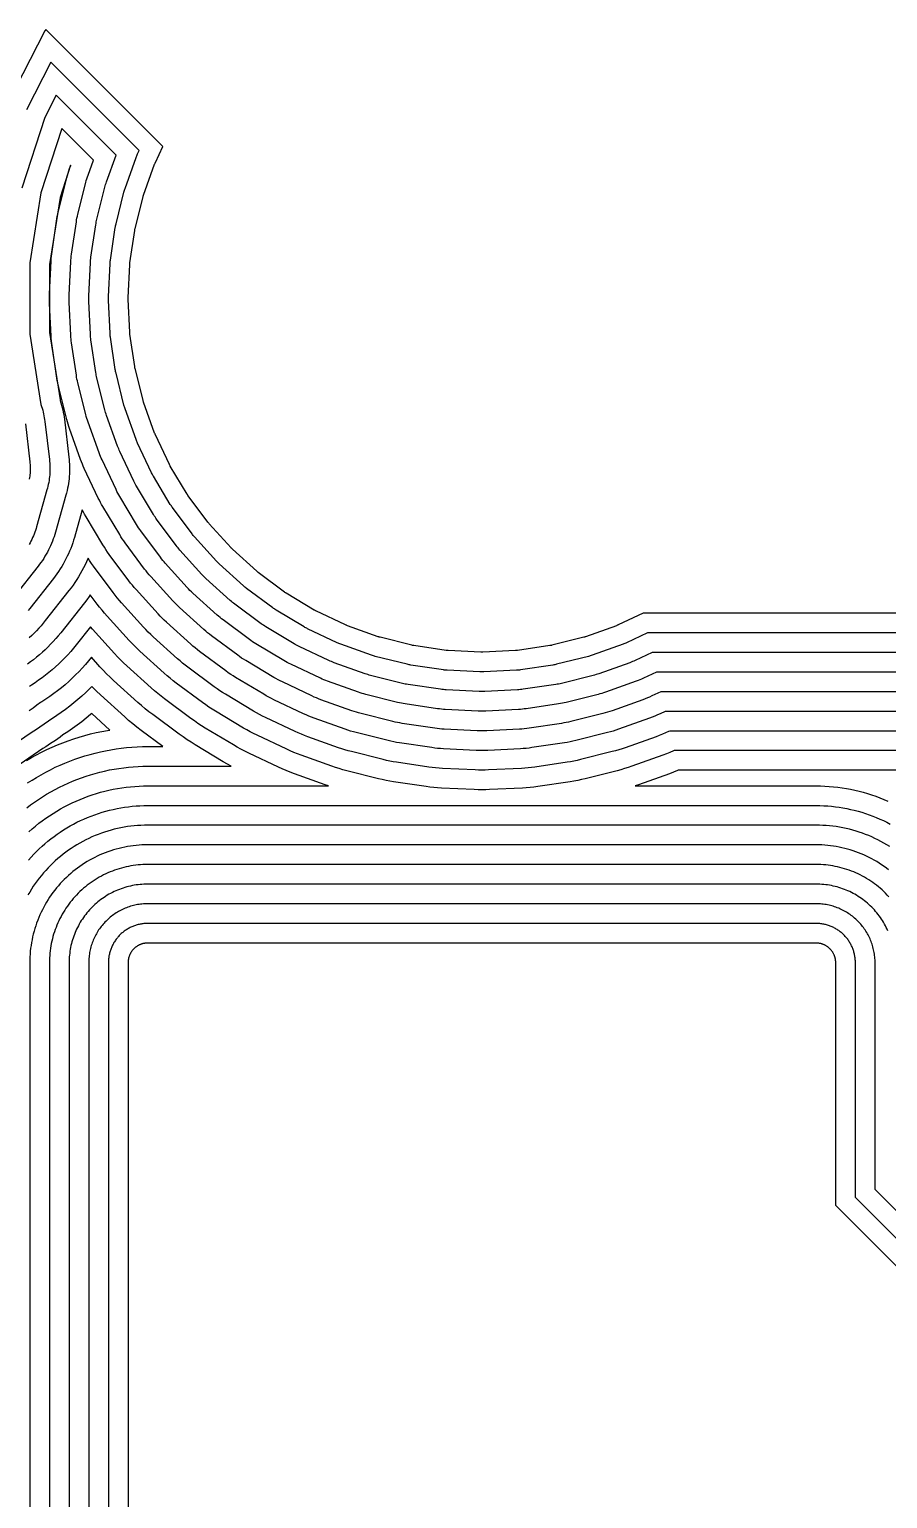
# Model space of a CAD drawing. Header units: metres. Extents: x -0.2 to 25.7, y -0.2 to 18.1.
# Drawn here: x 5.53 to 7.713, y 7.255 to 10.994 of the extents above; entities that cross this region are included whole.
import ezdxf

# ---------------------------------------------------------------- set-up
doc = ezdxf.new("R2010")
doc.units = ezdxf.units.M

msp = doc.modelspace()

# ---------------------------------------------------------------- linework, layer by layer
for points in [[(8.2682, 9.5086), (7.0914, 9.5086), (7.0277, 9.4785), (7.0266, 9.478), (7.0255, 9.4775), (7.0243, 9.477), (7.0232, 9.4766), (6.9446, 9.4485), (6.9435, 9.4481), (6.9423, 9.4477), (6.9411, 9.4474), (6.94, 9.4471), (6.859, 9.4268), (6.8578, 9.4265), (6.8566, 9.4263), (6.8554, 9.426), (6.8542, 9.4258), (6.7717, 9.4136), (6.7705, 9.4134), (6.7693, 9.4133), (6.7681, 9.4132), (6.7668, 9.4131), (6.6835, 9.409), (6.6823, 9.409), (6.6811, 9.409), (6.6798, 9.409), (6.6786, 9.409), (6.5953, 9.4131), (6.5941, 9.4132), (6.5928, 9.4133), (6.5916, 9.4134), (6.5904, 9.4136), (6.5079, 9.4258), (6.5067, 9.426), (6.5055, 9.4263), (6.5043, 9.4265), (6.5031, 9.4268), (6.4222, 9.4471), (6.421, 9.4474), (6.4198, 9.4477), (6.4186, 9.4481), (6.4175, 9.4485), (6.3389, 9.4766), (6.3378, 9.477), (6.3366, 9.4775), (6.3355, 9.478), (6.3344, 9.4785), (6.259, 9.5141), (6.2579, 9.5147), (6.2568, 9.5152), (6.2557, 9.5158), (6.2547, 9.5164), (6.1831, 9.5593), (6.1821, 9.56), (6.1811, 9.5606), (6.18, 9.5613), (6.179, 9.5621), (6.112, 9.6117), (6.1111, 9.6125), (6.1101, 9.6133), (6.1092, 9.614), (6.1083, 9.6149), (6.0464, 9.6709), (6.0455, 9.6717), (6.0447, 9.6726), (6.0438, 9.6734), (6.043, 9.6743), (5.987, 9.7361), (5.9861, 9.7371), (5.9854, 9.738), (5.9846, 9.739), (5.9838, 9.7399), (5.9342, 9.8069), (5.9334, 9.8079), (5.9327, 9.8089), (5.9321, 9.81), (5.9314, 9.811), (5.8885, 9.8826), (5.8879, 9.8836), (5.8873, 9.8847), (5.8868, 9.8858), (5.8862, 9.8869), (5.8506, 9.9623), (5.8501, 9.9634), (5.8496, 9.9645), (5.8491, 9.9657), (5.8487, 9.9668), (5.8206, 10.0454), (5.8202, 10.0465), (5.8198, 10.0477), (5.8195, 10.0489), (5.8192, 10.0501), (5.7989, 10.131), (5.7986, 10.1322), (5.7984, 10.1334), (5.7981, 10.1346), (5.7979, 10.1358), (5.7857, 10.2183), (5.7855, 10.2195), (5.7854, 10.2207), (5.7853, 10.222), (5.7852, 10.2232), (5.7811, 10.3065), (5.7811, 10.3077), (5.7811, 10.309), (5.7811, 10.3102), (5.7811, 10.3114), (5.7852, 10.3947), (5.7853, 10.396), (5.7854, 10.3972), (5.7855, 10.3984), (5.7857, 10.3996), (5.7979, 10.4821), (5.7981, 10.4833), (5.7984, 10.4845), (5.7986, 10.4857), (5.7989, 10.4869), (5.8192, 10.5679), (5.8195, 10.569), (5.8198, 10.5702), (5.8202, 10.5714), (5.8206, 10.5725), (5.8487, 10.6511), (5.8491, 10.6522), (5.8496, 10.6534), (5.8501, 10.6545), (5.8506, 10.6556), (5.8697, 10.6961), (5.5718, 10.9939), (5.5692, 10.9903), (5.4763, 10.808)], [(8.2478, 9.4586), (7.1026, 9.4586), (7.0491, 9.4333), (7.0469, 9.4322), (7.0446, 9.4313), (7.0423, 9.4304), (7.04, 9.4295), (6.9615, 9.4014), (6.9592, 9.4006), (6.9568, 9.3999), (6.9545, 9.3992), (6.9521, 9.3986), (6.8712, 9.3783), (6.8688, 9.3777), (6.8664, 9.3772), (6.864, 9.3768), (6.8616, 9.3764), (6.7791, 9.3641), (6.7766, 9.3638), (6.7742, 9.3635), (6.7717, 9.3633), (6.7693, 9.3632), (6.686, 9.3591), (6.6835, 9.359), (6.6811, 9.359), (6.6786, 9.359), (6.6762, 9.3591), (6.5928, 9.3632), (6.5904, 9.3633), (6.5879, 9.3635), (6.5855, 9.3638), (6.5831, 9.3641), (6.5006, 9.3764), (6.4981, 9.3768), (6.4957, 9.3772), (6.4933, 9.3777), (6.4909, 9.3783), (6.41, 9.3986), (6.4077, 9.3992), (6.4053, 9.3999), (6.403, 9.4006), (6.4006, 9.4014), (6.3221, 9.4295), (6.3198, 9.4304), (6.3175, 9.4313), (6.3153, 9.4322), (6.313, 9.4333), (6.2376, 9.4689), (6.2354, 9.47), (6.2332, 9.4711), (6.2311, 9.4723), (6.229, 9.4736), (6.1574, 9.5164), (6.1553, 9.5177), (6.1533, 9.5191), (6.1512, 9.5205), (6.1493, 9.5219), (6.0823, 9.5716), (6.0803, 9.5731), (6.0784, 9.5746), (6.0765, 9.5762), (6.0747, 9.5778), (6.0129, 9.6338), (6.0111, 9.6355), (6.0093, 9.6372), (6.0076, 9.639), (6.0059, 9.6408), (5.9499, 9.7026), (5.9483, 9.7044), (5.9467, 9.7063), (5.9452, 9.7082), (5.9437, 9.7102), (5.894, 9.7772), (5.8926, 9.7791), (5.8912, 9.7812), (5.8898, 9.7832), (5.8885, 9.7853), (5.8457, 9.8569), (5.8444, 9.859), (5.8432, 9.8611), (5.8421, 9.8633), (5.841, 9.8655), (5.8054, 9.9409), (5.8043, 9.9432), (5.8034, 9.9454), (5.8025, 9.9477), (5.8016, 9.95), (5.7735, 10.0285), (5.7727, 10.0309), (5.772, 10.0332), (5.7713, 10.0355), (5.7707, 10.0379), (5.7504, 10.1188), (5.7498, 10.1212), (5.7493, 10.1236), (5.7489, 10.126), (5.7485, 10.1285), (5.7362, 10.211), (5.7359, 10.2134), (5.7356, 10.2158), (5.7354, 10.2183), (5.7353, 10.2207), (5.7312, 10.3041), (5.7311, 10.3065), (5.7311, 10.309), (5.7311, 10.3114), (5.7312, 10.3139), (5.7353, 10.3972), (5.7354, 10.3996), (5.7356, 10.4021), (5.7359, 10.4045), (5.7362, 10.4069), (5.7485, 10.4895), (5.7489, 10.4919), (5.7493, 10.4943), (5.7498, 10.4967), (5.7504, 10.4991), (5.7707, 10.58), (5.7713, 10.5824), (5.772, 10.5847), (5.7727, 10.5871), (5.7735, 10.5894), (5.8016, 10.6679), (5.8025, 10.6702), (5.8034, 10.6725), (5.8043, 10.6748), (5.8054, 10.677), (5.8094, 10.6856), (5.5846, 10.9104), (5.5226, 10.7888)], [(8.2271, 9.4086), (7.1139, 9.4086), (7.0705, 9.3881), (7.0671, 9.3865), (7.0637, 9.3851), (7.0603, 9.3837), (7.0569, 9.3824), (6.9783, 9.3543), (6.9749, 9.3531), (6.9713, 9.352), (6.9678, 9.351), (6.9643, 9.3501), (6.8833, 9.3298), (6.8798, 9.3289), (6.8762, 9.3282), (6.8725, 9.3275), (6.8689, 9.3269), (6.7864, 9.3147), (6.7827, 9.3142), (6.7791, 9.3138), (6.7754, 9.3135), (6.7717, 9.3132), (6.6884, 9.3091), (6.6847, 9.309), (6.6811, 9.309), (6.6774, 9.309), (6.6737, 9.3091), (6.5904, 9.3132), (6.5867, 9.3135), (6.583, 9.3138), (6.5794, 9.3142), (6.5757, 9.3147), (6.4932, 9.3269), (6.4896, 9.3275), (6.486, 9.3282), (6.4824, 9.3289), (6.4788, 9.3298), (6.3979, 9.3501), (6.3943, 9.351), (6.3908, 9.352), (6.3873, 9.3531), (6.3838, 9.3543), (6.3052, 9.3824), (6.3018, 9.3837), (6.2984, 9.3851), (6.295, 9.3865), (6.2916, 9.3881), (6.2162, 9.4237), (6.2129, 9.4253), (6.2097, 9.427), (6.2064, 9.4288), (6.2033, 9.4307), (6.1317, 9.4736), (6.1286, 9.4755), (6.1255, 9.4775), (6.1225, 9.4796), (6.1195, 9.4817), (6.0525, 9.5314), (6.0495, 9.5337), (6.0467, 9.536), (6.0439, 9.5383), (6.0411, 9.5408), (5.9793, 9.5968), (5.9766, 9.5993), (5.974, 9.6019), (5.9714, 9.6045), (5.9689, 9.6072), (5.9129, 9.669), (5.9104, 9.6718), (5.9081, 9.6746), (5.9058, 9.6774), (5.9035, 9.6804), (5.8538, 9.7474), (5.8517, 9.7504), (5.8496, 9.7534), (5.8476, 9.7565), (5.8457, 9.7596), (5.8028, 9.8312), (5.8009, 9.8343), (5.7991, 9.8376), (5.7974, 9.8408), (5.7958, 9.8441), (5.7602, 9.9195), (5.7586, 9.9229), (5.7572, 9.9263), (5.7558, 9.9297), (5.7545, 9.9331), (5.7264, 10.0117), (5.7252, 10.0152), (5.7241, 10.0187), (5.7231, 10.0222), (5.7222, 10.0258), (5.7019, 10.1067), (5.701, 10.1103), (5.7003, 10.1139), (5.6996, 10.1175), (5.699, 10.1211), (5.6868, 10.2036), (5.6863, 10.2073), (5.6859, 10.2109), (5.6856, 10.2146), (5.6853, 10.2183), (5.6812, 10.3016), (5.6811, 10.3053), (5.6811, 10.309), (5.6811, 10.3126), (5.6812, 10.3163), (5.6853, 10.3996), (5.6856, 10.4033), (5.6859, 10.407), (5.6863, 10.4106), (5.6868, 10.4143), (5.699, 10.4968), (5.6996, 10.5004), (5.7003, 10.5041), (5.701, 10.5077), (5.7019, 10.5112), (5.7222, 10.5922), (5.7231, 10.5957), (5.7241, 10.5992), (5.7252, 10.6028), (5.7264, 10.6062), (5.7506, 10.6738), (5.5979, 10.8264), (5.569, 10.7696), (5.5106, 10.59)], [(8.2064, 9.3586), (7.1251, 9.3586), (7.0919, 9.3429), (7.0874, 9.3408), (7.0829, 9.3389), (7.0783, 9.3371), (7.0737, 9.3354), (6.9952, 9.3073), (6.9905, 9.3057), (6.9859, 9.3042), (6.9811, 9.3028), (6.9764, 9.3016), (6.8955, 9.2813), (6.8907, 9.2802), (6.8859, 9.2791), (6.8811, 9.2782), (6.8762, 9.2775), (6.7937, 9.2652), (6.7889, 9.2646), (6.784, 9.264), (6.7791, 9.2636), (6.7742, 9.2633), (6.6909, 9.2592), (6.686, 9.259), (6.6811, 9.259), (6.6762, 9.259), (6.6712, 9.2592), (6.5879, 9.2633), (6.583, 9.2636), (6.5781, 9.264), (6.5733, 9.2646), (6.5684, 9.2652), (6.4859, 9.2775), (6.481, 9.2782), (6.4762, 9.2791), (6.4714, 9.2802), (6.4666, 9.2813), (6.3857, 9.3016), (6.381, 9.3028), (6.3763, 9.3042), (6.3716, 9.3057), (6.3669, 9.3073), (6.2884, 9.3354), (6.2838, 9.3371), (6.2792, 9.3389), (6.2747, 9.3408), (6.2703, 9.3429), (6.1949, 9.3785), (6.1905, 9.3807), (6.1861, 9.3829), (6.1818, 9.3853), (6.1776, 9.3878), (6.106, 9.4307), (6.1018, 9.4332), (6.0977, 9.4359), (6.0937, 9.4387), (6.0897, 9.4416), (6.0227, 9.4913), (6.0188, 9.4942), (6.015, 9.4973), (6.0112, 9.5005), (6.0075, 9.5037), (5.9457, 9.5597), (5.9421, 9.5631), (5.9386, 9.5665), (5.9352, 9.57), (5.9318, 9.5736), (5.8758, 9.6354), (5.8726, 9.6391), (5.8694, 9.6428), (5.8663, 9.6467), (5.8634, 9.6506), (5.8137, 9.7176), (5.8108, 9.7216), (5.808, 9.7256), (5.8053, 9.7297), (5.8028, 9.7339), (5.7599, 9.8055), (5.7574, 9.8097), (5.755, 9.814), (5.7528, 9.8184), (5.7506, 9.8228), (5.715, 9.8982), (5.7129, 9.9026), (5.711, 9.9071), (5.7092, 9.9117), (5.7075, 9.9163), (5.6794, 9.9948), (5.6778, 9.9995), (5.6763, 10.0042), (5.6749, 10.0089), (5.6737, 10.0136), (5.6534, 10.0945), (5.6523, 10.0993), (5.6512, 10.1041), (5.6503, 10.1089), (5.6496, 10.1138), (5.6373, 10.1963), (5.6367, 10.2012), (5.6361, 10.206), (5.6357, 10.2109), (5.6354, 10.2158), (5.6313, 10.2991), (5.6311, 10.3041), (5.6311, 10.309), (5.6311, 10.3139), (5.6313, 10.3188), (5.6354, 10.4021), (5.6357, 10.407), (5.6361, 10.4119), (5.6367, 10.4168), (5.6373, 10.4216), (5.6496, 10.5041), (5.6503, 10.509), (5.6512, 10.5138), (5.6523, 10.5186), (5.6534, 10.5234), (5.6737, 10.6043), (5.6749, 10.609), (5.6763, 10.6138), (5.6778, 10.6184), (5.6794, 10.6231), (5.6928, 10.6608), (5.6124, 10.7413), (5.5594, 10.5783), (5.5311, 10.3995), (5.5311, 10.2184), (5.5594, 10.0397), (5.5611, 10.0345), (5.5625, 10.0298), (5.5639, 10.025), (5.5651, 10.0203), (5.5662, 10.0155), (5.5672, 10.0107), (5.5681, 10.0059), (5.5688, 10.001), (5.5695, 9.9962), (5.5809, 9.8997), (5.5814, 9.8948), (5.5818, 9.8899), (5.5821, 9.885), (5.5822, 9.8801), (5.5823, 9.8752), (5.5822, 9.8703), (5.582, 9.8654), (5.5817, 9.8605), (5.5812, 9.8556), (5.5807, 9.8507), (5.58, 9.8459), (5.5792, 9.841), (5.5782, 9.8362), (5.5772, 9.8314), (5.576, 9.8266), (5.5748, 9.8219), (5.5484, 9.7284), (5.547, 9.7237), (5.5455, 9.719), (5.5439, 9.7144), (5.5422, 9.7098), (5.5403, 9.7052), (5.5384, 9.7007), (5.5363, 9.6963), (5.5341, 9.6919), (5.5318, 9.6875), (5.5294, 9.6832)], [(8.1856, 9.3086), (7.1363, 9.3086), (7.1132, 9.2977), (7.1077, 9.2951), (7.102, 9.2927), (7.0963, 9.2904), (7.0906, 9.2883), (7.012, 9.2602), (7.0062, 9.2582), (7.0004, 9.2563), (6.9945, 9.2546), (6.9886, 9.2531), (6.9076, 9.2328), (6.9017, 9.2314), (6.8957, 9.2301), (6.8896, 9.229), (6.8836, 9.228), (6.8011, 9.2158), (6.795, 9.2149), (6.7889, 9.2143), (6.7828, 9.2137), (6.7766, 9.2134), (6.6933, 9.2093), (6.6872, 9.209), (6.6811, 9.209), (6.6749, 9.209), (6.6688, 9.2093), (6.5855, 9.2134), (6.5794, 9.2137), (6.5732, 9.2143), (6.5671, 9.2149), (6.5611, 9.2158), (6.4786, 9.228), (6.4725, 9.229), (6.4665, 9.2301), (6.4605, 9.2314), (6.4545, 9.2328), (6.3736, 9.2531), (6.3676, 9.2546), (6.3618, 9.2563), (6.3559, 9.2582), (6.3501, 9.2602), (6.2716, 9.2883), (6.2658, 9.2904), (6.2601, 9.2927), (6.2545, 9.2951), (6.2489, 9.2977), (6.1735, 9.3333), (6.168, 9.336), (6.1625, 9.3388), (6.1572, 9.3418), (6.1519, 9.3449), (6.0803, 9.3878), (6.0751, 9.391), (6.0699, 9.3943), (6.0649, 9.3978), (6.0599, 9.4014), (5.9929, 9.4511), (5.988, 9.4548), (5.9832, 9.4587), (5.9785, 9.4626), (5.9739, 9.4667), (5.9121, 9.5227), (5.9076, 9.5269), (5.9032, 9.5311), (5.899, 9.5355), (5.8948, 9.54), (5.8388, 9.6018), (5.8347, 9.6064), (5.8308, 9.6111), (5.8269, 9.6159), (5.8232, 9.6208), (5.7735, 9.6878), (5.7699, 9.6928), (5.7664, 9.6978), (5.7631, 9.703), (5.7599, 9.7082), (5.717, 9.7797), (5.7139, 9.785), (5.711, 9.7904), (5.7081, 9.7959), (5.7054, 9.8014), (5.6698, 9.8768), (5.6672, 9.8824), (5.6648, 9.888), (5.6625, 9.8937), (5.6604, 9.8995), (5.6323, 9.978), (5.6303, 9.9838), (5.6284, 9.9896), (5.6267, 9.9955), (5.6252, 10.0015), (5.6049, 10.0824), (5.6035, 10.0884), (5.6022, 10.0944), (5.6011, 10.1004), (5.6001, 10.1065), (5.5879, 10.189), (5.587, 10.195), (5.5864, 10.2011), (5.5858, 10.2073), (5.5855, 10.2134), (5.5814, 10.2967), (5.5811, 10.3028), (5.5811, 10.309), (5.5811, 10.3151), (5.5814, 10.3212), (5.5855, 10.4045), (5.5858, 10.4107), (5.5864, 10.4168), (5.587, 10.4229), (5.5879, 10.429), (5.6001, 10.5115), (5.6011, 10.5175), (5.6022, 10.5236), (5.6035, 10.5296), (5.6049, 10.5355), (5.6252, 10.6164), (5.6267, 10.6224), (5.6284, 10.6283), (5.6303, 10.6341), (5.6323, 10.6399), (5.6351, 10.6478), (5.6347, 10.6482), (5.6081, 10.5665), (5.5811, 10.3955), (5.5811, 10.2224), (5.6081, 10.0514), (5.6086, 10.0499), (5.6105, 10.044), (5.6121, 10.0381), (5.6137, 10.0322), (5.6151, 10.0262), (5.6163, 10.0202), (5.6174, 10.0142), (5.6183, 10.0081), (5.6191, 10.002), (5.6305, 9.9056), (5.6312, 9.8995), (5.6317, 9.8933), (5.632, 9.8872), (5.6322, 9.8811), (5.6323, 9.8749), (5.6322, 9.8688), (5.6319, 9.8627), (5.6315, 9.8566), (5.631, 9.8504), (5.6302, 9.8443), (5.6294, 9.8383), (5.6284, 9.8322), (5.6272, 9.8262), (5.6259, 9.8202), (5.6245, 9.8142), (5.6229, 9.8083), (5.5965, 9.7148), (5.5948, 9.7089), (5.5929, 9.7031), (5.5909, 9.6973), (5.5887, 9.6915), (5.5864, 9.6859), (5.584, 9.6802), (5.5814, 9.6747), (5.5787, 9.6692), (5.5758, 9.6637), (5.5728, 9.6584), (5.5697, 9.6531), (5.5665, 9.6479), (5.5631, 9.6428), (5.5596, 9.6377), (5.556, 9.6328), (5.5522, 9.6279), (5.4921, 9.5516)], [(5.5198, 9.9903), (5.5312, 9.8938), (5.5316, 9.8901), (5.5319, 9.8865), (5.5321, 9.8828), (5.5323, 9.8791), (5.5323, 9.8754), (5.5322, 9.8718), (5.5321, 9.8681), (5.5318, 9.8644), (5.5315, 9.8607), (5.5311, 9.8571), (5.5305, 9.8534), (5.5299, 9.8498)], [(8.1649, 9.2586), (7.1475, 9.2586), (7.1346, 9.2525), (7.1279, 9.2494), (7.1211, 9.2465), (7.1143, 9.2438), (7.1074, 9.2412), (7.0289, 9.2131), (7.0219, 9.2107), (7.0149, 9.2085), (7.0078, 9.2064), (7.0007, 9.2046), (6.9198, 9.1843), (6.9126, 9.1826), (6.9054, 9.1811), (6.8982, 9.1797), (6.8909, 9.1785), (6.8084, 9.1663), (6.8011, 9.1653), (6.7938, 9.1645), (6.7864, 9.1639), (6.7791, 9.1634), (6.6958, 9.1593), (6.6884, 9.1591), (6.6811, 9.159), (6.6737, 9.1591), (6.6663, 9.1593), (6.583, 9.1634), (6.5757, 9.1639), (6.5683, 9.1645), (6.561, 9.1653), (6.5537, 9.1663), (6.4712, 9.1785), (6.4639, 9.1797), (6.4567, 9.1811), (6.4495, 9.1826), (6.4423, 9.1843), (6.3614, 9.2046), (6.3543, 9.2064), (6.3472, 9.2085), (6.3402, 9.2107), (6.3333, 9.2131), (6.2547, 9.2412), (6.2478, 9.2438), (6.241, 9.2465), (6.2342, 9.2494), (6.2275, 9.2525), (6.1521, 9.2881), (6.1455, 9.2914), (6.139, 9.2948), (6.1325, 9.2983), (6.1261, 9.302), (6.0546, 9.3449), (6.0483, 9.3488), (6.0422, 9.3528), (6.0361, 9.3569), (6.0301, 9.3613), (5.9631, 9.4109), (5.9573, 9.4154), (5.9515, 9.42), (5.9459, 9.4247), (5.9404, 9.4296), (5.8786, 9.4856), (5.8732, 9.4906), (5.8679, 9.4958), (5.8627, 9.5011), (5.8577, 9.5065), (5.8017, 9.5683), (5.7968, 9.5738), (5.7921, 9.5794), (5.7875, 9.5852), (5.783, 9.591), (5.7334, 9.658), (5.729, 9.664), (5.7249, 9.6701), (5.7209, 9.6762), (5.717, 9.6825), (5.6741, 9.754), (5.6704, 9.7604), (5.6669, 9.7669), (5.6645, 9.7715), (5.6446, 9.7012), (5.6426, 9.6942), (5.6403, 9.6872), (5.6379, 9.6802), (5.6353, 9.6733), (5.6325, 9.6665), (5.6296, 9.6597), (5.6265, 9.6531), (5.6232, 9.6465), (5.6198, 9.6399), (5.6162, 9.6335), (5.6125, 9.6272), (5.6086, 9.6209), (5.6045, 9.6148), (5.6003, 9.6087), (5.596, 9.6028), (5.5915, 9.5969), (5.5314, 9.5206), (5.5267, 9.5149)], [(8.1442, 9.2086), (7.1588, 9.2086), (7.156, 9.2073), (7.1482, 9.2037), (7.1403, 9.2003), (7.1323, 9.1971), (7.1243, 9.1941), (7.0457, 9.166), (7.0376, 9.1632), (7.0294, 9.1606), (7.0212, 9.1582), (7.0128, 9.1561), (6.9319, 9.1358), (6.9236, 9.1338), (6.9152, 9.132), (6.9067, 9.1304), (6.8982, 9.1291), (6.8157, 9.1168), (6.8072, 9.1157), (6.7987, 9.1147), (6.7901, 9.114), (6.7816, 9.1135), (6.6982, 9.1094), (6.6897, 9.1091), (6.6811, 9.109), (6.6725, 9.1091), (6.6639, 9.1094), (6.5806, 9.1135), (6.572, 9.114), (6.5634, 9.1147), (6.5549, 9.1157), (6.5464, 9.1168), (6.4639, 9.1291), (6.4554, 9.1304), (6.447, 9.132), (6.4386, 9.1338), (6.4302, 9.1358), (6.3493, 9.1561), (6.341, 9.1582), (6.3327, 9.1606), (6.3245, 9.1632), (6.3164, 9.166), (6.2379, 9.1941), (6.2298, 9.1971), (6.2218, 9.2003), (6.2139, 9.2037), (6.2061, 9.2073), (6.1307, 9.2429), (6.123, 9.2467), (6.1154, 9.2507), (6.1079, 9.2548), (6.1004, 9.2591), (6.0289, 9.302), (6.0216, 9.3065), (6.0144, 9.3112), (6.0073, 9.3161), (6.0003, 9.3211), (5.9333, 9.3708), (5.9265, 9.376), (5.9198, 9.3813), (5.9132, 9.3869), (5.9068, 9.3926), (5.845, 9.4486), (5.8387, 9.4544), (5.8325, 9.4604), (5.8265, 9.4666), (5.8207, 9.4729), (5.7647, 9.5347), (5.759, 9.5411), (5.7535, 9.5477), (5.7481, 9.5544), (5.7429, 9.5612), (5.6932, 9.6282), (5.6882, 9.6352), (5.6833, 9.6423), (5.6792, 9.6486), (5.6786, 9.6471), (5.6752, 9.6393), (5.6716, 9.6315), (5.6678, 9.6238), (5.6638, 9.6162), (5.6596, 9.6087), (5.6552, 9.6013), (5.6507, 9.594), (5.646, 9.5868), (5.6411, 9.5797), (5.636, 9.5728), (5.6308, 9.566), (5.5706, 9.4897), (5.5652, 9.483), (5.5597, 9.4765), (5.554, 9.4702), (5.5482, 9.4639), (5.5422, 9.4578), (5.5361, 9.4519), (5.5298, 9.4461)], [(8.1235, 9.1586), (7.1698, 9.1586), (7.1684, 9.158), (7.1594, 9.1541), (7.1503, 9.1505), (7.1411, 9.147), (7.0626, 9.1189), (7.0533, 9.1158), (7.0439, 9.1128), (7.0345, 9.1101), (7.025, 9.1075), (6.9441, 9.0873), (6.9345, 9.085), (6.9249, 9.083), (6.9153, 9.0812), (6.9056, 9.0796), (6.8231, 9.0674), (6.8133, 9.0661), (6.8036, 9.065), (6.7938, 9.0641), (6.784, 9.0635), (6.7007, 9.0594), (6.6909, 9.0591), (6.6811, 9.059), (6.6712, 9.0591), (6.6614, 9.0594), (6.5781, 9.0635), (6.5683, 9.0641), (6.5585, 9.065), (6.5488, 9.0661), (6.5391, 9.0674), (6.4565, 9.0796), (6.4469, 9.0812), (6.4372, 9.083), (6.4276, 9.085), (6.418, 9.0873), (6.3371, 9.1075), (6.3276, 9.1101), (6.3182, 9.1128), (6.3088, 9.1158), (6.2996, 9.1189), (6.221, 9.147), (6.2118, 9.1505), (6.2027, 9.1541), (6.1937, 9.158), (6.1848, 9.1621), (6.1094, 9.1977), (6.1005, 9.202), (6.0918, 9.2066), (6.0832, 9.2113), (6.0747, 9.2162), (6.0032, 9.2591), (5.9948, 9.2643), (5.9866, 9.2696), (5.9785, 9.2752), (5.9705, 9.2809), (5.9035, 9.3306), (5.8957, 9.3366), (5.8881, 9.3427), (5.8806, 9.349), (5.8732, 9.3555), (5.8114, 9.4115), (5.8042, 9.4182), (5.7972, 9.4251), (5.7903, 9.4321), (5.7836, 9.4393), (5.7276, 9.5011), (5.7211, 9.5085), (5.7148, 9.516), (5.7087, 9.5236), (5.7027, 9.5314), (5.685, 9.5553), (5.6818, 9.5507), (5.676, 9.5428), (5.67, 9.535), (5.6099, 9.4587), (5.6037, 9.4511), (5.5974, 9.4437), (5.5909, 9.4364), (5.5842, 9.4293), (5.5774, 9.4223), (5.5704, 9.4155), (5.5632, 9.4089), (5.5559, 9.4025), (5.5484, 9.3962), (5.5407, 9.3901), (5.5329, 9.3843), (5.525, 9.3786)], [(5.5289, 8.9524), (5.5371, 8.9597), (5.5456, 8.9668), (5.5542, 8.9737), (5.563, 8.9804), (5.5719, 8.9869), (5.5811, 8.9931), (5.5903, 8.9991), (5.5997, 9.0049), (5.6093, 9.0105), (5.6189, 9.0158), (5.6287, 9.0209), (5.6387, 9.0258), (5.6487, 9.0304), (5.6589, 9.0347), (5.6691, 9.0388), (5.6795, 9.0427), (5.6899, 9.0462), (5.7004, 9.0496), (5.711, 9.0527), (5.7217, 9.0555), (5.7325, 9.058), (5.7433, 9.0603), (5.7541, 9.0623), (5.765, 9.0641), (5.776, 9.0656), (5.787, 9.0668), (5.798, 9.0677), (5.809, 9.0684), (5.82, 9.0688), (5.8311, 9.069), (6.2912, 9.069), (6.2827, 9.0719), (6.2042, 9.1), (6.1938, 9.1038), (6.1836, 9.1079), (6.1734, 9.1123), (6.1634, 9.1169), (6.088, 9.1525), (6.0781, 9.1574), (6.0682, 9.1625), (6.0586, 9.1678), (6.049, 9.1734), (5.9775, 9.2162), (5.9681, 9.222), (5.9588, 9.2281), (5.9497, 9.2343), (5.9408, 9.2408), (5.8738, 9.2905), (5.865, 9.2971), (5.8564, 9.304), (5.8479, 9.3112), (5.8396, 9.3185), (5.7778, 9.3745), (5.7697, 9.382), (5.7618, 9.3897), (5.7541, 9.3976), (5.7466, 9.4057), (5.6906, 9.4675), (5.6852, 9.4736), (5.6492, 9.4278), (5.6422, 9.4192), (5.6351, 9.4109), (5.6278, 9.4027), (5.6203, 9.3946), (5.6126, 9.3868), (5.6047, 9.3792), (5.5966, 9.3717), (5.5884, 9.3645), (5.5799, 9.3575), (5.5713, 9.3506), (5.5626, 9.344), (5.5536, 9.3376), (5.5446, 9.3314), (5.5353, 9.3254), (5.53, 9.3221)], [(5.5234, 9.0131), (5.5332, 9.0206), (5.5432, 9.0278), (5.5533, 9.0347), (5.5636, 9.0414), (5.574, 9.0478), (5.5846, 9.054), (5.5954, 9.0599), (5.6063, 9.0656), (5.6173, 9.071), (5.6284, 9.0761), (5.6397, 9.0809), (5.6511, 9.0855), (5.6626, 9.0897), (5.6742, 9.0937), (5.6859, 9.0974), (5.6977, 9.1008), (5.7096, 9.104), (5.7215, 9.1068), (5.7335, 9.1094), (5.7456, 9.1116), (5.7577, 9.1135), (5.7699, 9.1152), (5.7821, 9.1166), (5.7943, 9.1176), (5.8065, 9.1184), (5.8188, 9.1188), (5.8311, 9.119), (6.0436, 9.119), (6.0339, 9.1243), (6.0233, 9.1305), (5.9518, 9.1733), (5.9413, 9.1798), (5.931, 9.1865), (5.9209, 9.1934), (5.911, 9.2006), (5.844, 9.2503), (5.8342, 9.2577), (5.8246, 9.2654), (5.8152, 9.2733), (5.806, 9.2814), (5.7442, 9.3374), (5.7353, 9.3458), (5.7265, 9.3544), (5.7179, 9.3632), (5.7095, 9.3721), (5.6878, 9.3961), (5.6807, 9.3873), (5.6728, 9.378), (5.6647, 9.3689), (5.6564, 9.36), (5.6478, 9.3513), (5.639, 9.3428), (5.6301, 9.3346), (5.6209, 9.3265), (5.6115, 9.3187), (5.602, 9.3111), (5.5922, 9.3037), (5.5823, 9.2966), (5.5722, 9.2897), (5.562, 9.2831), (5.5587, 9.2811), (5.5494, 9.2741), (5.5394, 9.267), (5.5292, 9.2601)], [(5.5255, 9.0763), (5.5368, 9.0836), (5.5483, 9.0907), (5.56, 9.0975), (5.5718, 9.104), (5.5838, 9.1102), (5.5959, 9.1162), (5.6082, 9.1218), (5.6206, 9.1271), (5.6331, 9.1321), (5.6458, 9.1368), (5.6585, 9.1412), (5.6714, 9.1453), (5.6844, 9.149), (5.6974, 9.1525), (5.7106, 9.1556), (5.7238, 9.1584), (5.737, 9.1609), (5.7504, 9.163), (5.7637, 9.1648), (5.7772, 9.1663), (5.7906, 9.1675), (5.8041, 9.1683), (5.8176, 9.1688), (5.8311, 9.169), (5.8697, 9.169), (5.8142, 9.2101), (5.8035, 9.2183), (5.7929, 9.2267), (5.7826, 9.2354), (5.7725, 9.2444), (5.7107, 9.3004), (5.7008, 9.3096), (5.6911, 9.319), (5.6887, 9.3215), (5.683, 9.3158), (5.6734, 9.3065), (5.6635, 9.2974), (5.6534, 9.2885), (5.6431, 9.2799), (5.6326, 9.2716), (5.6219, 9.2635), (5.611, 9.2556), (5.5999, 9.2481), (5.5886, 9.2408), (5.587, 9.2398), (5.5789, 9.2337), (5.5679, 9.2259), (5.5567, 9.2183), (5.5453, 9.211), (5.5369, 9.206), (5.4137, 9.1216)], [(5.5226, 9.1336), (5.5353, 9.141), (5.5482, 9.1481), (5.5613, 9.1549), (5.5745, 9.1614), (5.5879, 9.1675), (5.6015, 9.1733), (5.6151, 9.1788), (5.6289, 9.1839), (5.6429, 9.1887), (5.6569, 9.1931), (5.671, 9.1972), (5.6853, 9.201), (5.6996, 9.2044), (5.714, 9.2074), (5.7285, 9.2101), (5.7347, 9.2111), (5.6886, 9.2529), (5.6859, 9.2505), (5.6747, 9.2411), (5.6632, 9.232), (5.6515, 9.2232), (5.6396, 9.2147), (5.6275, 9.2064), (5.6153, 9.1985), (5.6084, 9.1933), (5.5964, 9.1848), (5.5842, 9.1766), (5.5718, 9.1686), (5.5641, 9.164), (5.4458, 9.0829)], [(8.1028, 9.1086), (7.1801, 9.1086), (7.1786, 9.1079), (7.1683, 9.1038), (7.1579, 9.1), (7.0794, 9.0719), (7.071, 9.069)], [(7.071, 9.069), (7.5311, 9.069), (7.5421, 9.0688), (7.5531, 9.0684), (7.5642, 9.0677), (7.5752, 9.0668), (7.5861, 9.0656), (7.5971, 9.0641), (7.608, 9.0623), (7.6189, 9.0603), (7.6297, 9.058), (7.6404, 9.0555), (7.6511, 9.0527), (7.6617, 9.0496), (7.6722, 9.0462), (7.6827, 9.0427), (7.693, 9.0388), (7.7033, 9.0347), (7.7134, 9.0304)], [(5.5282, 8.8802), (5.5347, 8.8876), (5.5414, 8.8948), (5.5482, 8.9018), (5.5552, 8.9087), (5.5624, 8.9153), (5.5698, 8.9218), (5.5773, 8.9282), (5.585, 8.9343), (5.5928, 8.9402), (5.6007, 8.946), (5.6088, 8.9515), (5.6171, 8.9569), (5.6254, 8.9621), (5.6339, 8.967), (5.6425, 8.9717), (5.6512, 8.9763), (5.66, 8.9806), (5.669, 8.9846), (5.678, 8.9885), (5.6871, 8.9922), (5.6963, 8.9956), (5.7056, 8.9988), (5.7149, 9.0017), (5.7244, 9.0045), (5.7339, 9.007), (5.7434, 9.0092), (5.753, 9.0113), (5.7627, 9.0131), (5.7724, 9.0146), (5.7821, 9.016), (5.7919, 9.017), (5.8016, 9.0179), (5.8114, 9.0185), (5.8212, 9.0188), (5.8311, 9.019), (7.5311, 9.019), (7.5409, 9.0188), (7.5507, 9.0185), (7.5605, 9.0179), (7.5703, 9.017), (7.58, 9.016), (7.5898, 9.0146), (7.5994, 9.0131), (7.6091, 9.0113), (7.6187, 9.0092), (7.6283, 9.007), (7.6377, 9.0045), (7.6472, 9.0017), (7.6565, 8.9988), (7.6658, 8.9956), (7.675, 8.9922), (7.6841, 8.9885), (7.6932, 8.9846), (7.7021, 8.9806), (7.7109, 8.9763), (7.7196, 8.9717)], [(7.7183, 8.9147), (7.711, 8.9192), (7.7036, 8.9235), (7.6961, 8.9276), (7.6884, 8.9316), (7.6807, 8.9354), (7.6729, 8.9389), (7.665, 8.9423), (7.657, 8.9455), (7.649, 8.9485), (7.6409, 8.9513), (7.6327, 8.9539), (7.6244, 8.9563), (7.6161, 8.9585), (7.6077, 8.9605), (7.5993, 8.9622), (7.5909, 8.9638), (7.5824, 8.9652), (7.5739, 8.9663), (7.5654, 8.9673), (7.5568, 8.968), (7.5482, 8.9685), (7.5397, 8.9689), (7.5311, 8.969), (5.8311, 8.969), (5.8225, 8.9689), (5.8139, 8.9685), (5.8053, 8.968), (5.7968, 8.9673), (5.7882, 8.9663), (5.7797, 8.9652), (5.7712, 8.9638), (5.7628, 8.9622), (5.7544, 8.9605), (5.746, 8.9585), (5.7377, 8.9563), (5.7295, 8.9539), (5.7213, 8.9513), (5.7132, 8.9485), (5.7051, 8.9455), (5.6971, 8.9423), (5.6892, 8.9389), (5.6814, 8.9354), (5.6737, 8.9316), (5.6661, 8.9276), (5.6585, 8.9235), (5.6511, 8.9192), (5.6438, 8.9147), (5.6366, 8.91), (5.6295, 8.9051), (5.6226, 8.9001), (5.6157, 8.8949), (5.609, 8.8895), (5.6025, 8.884), (5.596, 8.8783), (5.5897, 8.8724), (5.5836, 8.8664), (5.5776, 8.8603), (5.5717, 8.854), (5.566, 8.8476), (5.5605, 8.841), (5.5551, 8.8343), (5.5499, 8.8275), (5.5449, 8.8205), (5.54, 8.8134), (5.5354, 8.8062), (5.5309, 8.7989), (5.5265, 8.7915)], [(7.7156, 8.8555), (7.7098, 8.8599), (7.7038, 8.8642), (7.6977, 8.8684), (7.6916, 8.8724), (7.6853, 8.8763), (7.6789, 8.88), (7.6725, 8.8835), (7.6659, 8.8869), (7.6593, 8.8902), (7.6526, 8.8932), (7.6459, 8.8961), (7.639, 8.8989), (7.6321, 8.9014), (7.6252, 8.9038), (7.6181, 8.906), (7.6111, 8.9081), (7.604, 8.91), (7.5968, 8.9117), (7.5896, 8.9132), (7.5824, 8.9145), (7.5751, 8.9157), (7.5678, 8.9167), (7.5605, 8.9175), (7.5531, 8.9181), (7.5458, 8.9186), (7.5384, 8.9189), (7.5311, 8.919), (5.8311, 8.919), (5.8237, 8.9189), (5.8163, 8.9186), (5.809, 8.9181), (5.8017, 8.9175), (5.7943, 8.9167), (5.787, 8.9157), (5.7798, 8.9145), (5.7725, 8.9132), (5.7653, 8.9117), (5.7582, 8.91), (5.751, 8.9081), (5.744, 8.906), (5.737, 8.9038), (5.73, 8.9014), (5.7231, 8.8989), (5.7163, 8.8961), (5.7095, 8.8932), (5.7028, 8.8902), (5.6962, 8.8869), (5.6896, 8.8835), (5.6832, 8.88), (5.6768, 8.8763), (5.6706, 8.8724), (5.6644, 8.8684), (5.6583, 8.8642), (5.6524, 8.8599), (5.6465, 8.8555), (5.6407, 8.8509), (5.6351, 8.8461), (5.6296, 8.8412), (5.6242, 8.8362), (5.6189, 8.8311), (5.6138, 8.8258), (5.6088, 8.8204), (5.6039, 8.8149), (5.5992, 8.8093), (5.5946, 8.8035), (5.5901, 8.7977), (5.5858, 8.7917), (5.5816, 8.7856), (5.5776, 8.7795), (5.5737, 8.7732), (5.57, 8.7668), (5.5665, 8.7604), (5.5631, 8.7538), (5.5599, 8.7472), (5.5568, 8.7405), (5.5539, 8.7338), (5.5512, 8.7269), (5.5486, 8.72), (5.5462, 8.7131), (5.544, 8.706), (5.5419, 8.699), (5.5401, 8.6919), (5.5384, 8.6847), (5.5368, 8.6775), (5.5355, 8.6702), (5.5343, 8.663), (5.5333, 8.6557), (5.5325, 8.6484), (5.5319, 8.641), (5.5314, 8.6337), (5.5312, 8.6263), (5.5311, 8.619), (5.5311, 6.919)], [(7.7163, 8.7869), (7.7121, 8.7913), (7.7078, 8.7957), (7.7034, 8.8), (7.699, 8.8042), (7.6944, 8.8083), (7.6897, 8.8122), (7.6849, 8.816), (7.68, 8.8198), (7.675, 8.8234), (7.67, 8.8268), (7.6648, 8.8302), (7.6596, 8.8334), (7.6543, 8.8365), (7.6489, 8.8394), (7.6435, 8.8423), (7.638, 8.845), (7.6324, 8.8475), (7.6267, 8.8499), (7.621, 8.8522), (7.6153, 8.8543), (7.6095, 8.8563), (7.6036, 8.8582), (7.5977, 8.8599), (7.5918, 8.8615), (7.5858, 8.8629), (7.5798, 8.8642), (7.5738, 8.8653), (7.5677, 8.8663), (7.5617, 8.8671), (7.5556, 8.8678), (7.5495, 8.8683), (7.5433, 8.8687), (7.5372, 8.8689), (7.5311, 8.869), (5.8311, 8.869), (5.8249, 8.8689), (5.8188, 8.8687), (5.8127, 8.8683), (5.8066, 8.8678), (5.8005, 8.8671), (5.7944, 8.8663), (5.7883, 8.8653), (5.7823, 8.8642), (5.7763, 8.8629), (5.7703, 8.8615), (5.7644, 8.8599), (5.7585, 8.8582), (5.7526, 8.8563), (5.7468, 8.8543), (5.7411, 8.8522), (5.7354, 8.8499), (5.7298, 8.8475), (5.7242, 8.845), (5.7187, 8.8423), (5.7132, 8.8394), (5.7078, 8.8365), (5.7025, 8.8334), (5.6973, 8.8302), (5.6922, 8.8268), (5.6871, 8.8234), (5.6821, 8.8198), (5.6773, 8.816), (5.6725, 8.8122), (5.6678, 8.8083), (5.6632, 8.8042), (5.6587, 8.8), (5.6543, 8.7957), (5.65, 8.7913), (5.6458, 8.7869), (5.6418, 8.7823), (5.6378, 8.7776), (5.634, 8.7728), (5.6303, 8.7679), (5.6267, 8.7629), (5.6232, 8.7579), (5.6199, 8.7527), (5.6166, 8.7475), (5.6135, 8.7422), (5.6106, 8.7368), (5.6078, 8.7314), (5.6051, 8.7259), (5.6025, 8.7203), (5.6001, 8.7146), (5.5978, 8.7089), (5.5957, 8.7032), (5.5937, 8.6974), (5.5918, 8.6915), (5.5901, 8.6856), (5.5886, 8.6797), (5.5871, 8.6737), (5.5859, 8.6677), (5.5847, 8.6617), (5.5838, 8.6556), (5.5829, 8.6496), (5.5823, 8.6435), (5.5817, 8.6374), (5.5814, 8.6312), (5.5811, 8.6251), (5.5811, 8.619), (5.5811, 6.919)], [(7.7139, 8.7), (7.7119, 8.7045), (7.7097, 8.7089), (7.7074, 8.7132), (7.7051, 8.7175), (7.7026, 8.7218), (7.7, 8.726), (7.6974, 8.7301), (7.6946, 8.7341), (7.6917, 8.7381), (7.6887, 8.742), (7.6857, 8.7458), (7.6825, 8.7496), (7.6793, 8.7533), (7.6759, 8.7569), (7.6725, 8.7604), (7.669, 8.7638), (7.6654, 8.7672), (7.6617, 8.7704), (7.6579, 8.7736), (7.6541, 8.7766), (7.6502, 8.7796), (7.6462, 8.7825), (7.6422, 8.7853), (7.6381, 8.7879), (7.6339, 8.7905), (7.6296, 8.793), (7.6253, 8.7953), (7.621, 8.7976), (7.6166, 8.7998), (7.6121, 8.8018), (7.6076, 8.8037), (7.603, 8.8056), (7.5984, 8.8073), (7.5938, 8.8089), (7.5891, 8.8103), (7.5844, 8.8117), (7.5797, 8.813), (7.5749, 8.8141), (7.5701, 8.8151), (7.5653, 8.816), (7.5604, 8.8168), (7.5555, 8.8175), (7.5507, 8.818), (7.5458, 8.8184), (7.5409, 8.8187), (7.536, 8.8189), (7.5311, 8.819), (5.8311, 8.819), (5.8262, 8.8189), (5.8212, 8.8187), (5.8164, 8.8184), (5.8115, 8.818), (5.8066, 8.8175), (5.8017, 8.8168), (5.7969, 8.816), (5.792, 8.8151), (5.7872, 8.8141), (5.7825, 8.813), (5.7777, 8.8117), (5.773, 8.8103), (5.7683, 8.8089), (5.7637, 8.8073), (5.7591, 8.8056), (5.7545, 8.8037), (5.75, 8.8018), (5.7456, 8.7998), (5.7411, 8.7976), (5.7368, 8.7953), (5.7325, 8.793), (5.7282, 8.7905), (5.7241, 8.7879), (5.7199, 8.7853), (5.7159, 8.7825), (5.7119, 8.7796), (5.708, 8.7766), (5.7042, 8.7736), (5.7004, 8.7704), (5.6968, 8.7672), (5.6932, 8.7638), (5.6896, 8.7604), (5.6862, 8.7569), (5.6829, 8.7533), (5.6796, 8.7496), (5.6765, 8.7458), (5.6734, 8.742), (5.6704, 8.7381), (5.6675, 8.7341), (5.6648, 8.7301), (5.6621, 8.726), (5.6595, 8.7218), (5.657, 8.7175), (5.6547, 8.7132), (5.6524, 8.7089), (5.6503, 8.7045), (5.6482, 8.7), (5.6463, 8.6955), (5.6445, 8.6909), (5.6428, 8.6863), (5.6412, 8.6817), (5.6397, 8.677), (5.6383, 8.6723), (5.6371, 8.6676), (5.6359, 8.6628), (5.6349, 8.658), (5.634, 8.6532), (5.6332, 8.6483), (5.6326, 8.6434), (5.632, 8.6386), (5.6316, 8.6337), (5.6313, 8.6288), (5.6311, 8.6239), (5.6311, 8.619), (5.6311, 6.919)], [(10.054, 5.6693), (7.6811, 8.0423), (7.6811, 8.619), (7.681, 8.6226), (7.6809, 8.6263), (7.6807, 8.63), (7.6803, 8.6337), (7.6799, 8.6373), (7.6794, 8.641), (7.6789, 8.6446), (7.6782, 8.6482), (7.6774, 8.6518), (7.6766, 8.6554), (7.6756, 8.659), (7.6746, 8.6625), (7.6735, 8.666), (7.6723, 8.6695), (7.671, 8.6729), (7.6696, 8.6764), (7.6682, 8.6797), (7.6667, 8.6831), (7.665, 8.6864), (7.6634, 8.6897), (7.6616, 8.6929), (7.6597, 8.6961), (7.6578, 8.6992), (7.6558, 8.7023), (7.6537, 8.7053), (7.6515, 8.7083), (7.6493, 8.7112), (7.647, 8.7141), (7.6446, 8.7169), (7.6422, 8.7197), (7.6397, 8.7224), (7.6371, 8.725), (7.6345, 8.7276), (7.6318, 8.7301), (7.629, 8.7325), (7.6262, 8.7349), (7.6233, 8.7372), (7.6204, 8.7394), (7.6174, 8.7416), (7.6144, 8.7437), (7.6113, 8.7457), (7.6082, 8.7476), (7.605, 8.7495), (7.6018, 8.7512), (7.5985, 8.7529), (7.5952, 8.7546), (7.5918, 8.7561), (7.5885, 8.7575), (7.585, 8.7589), (7.5816, 8.7602), (7.5781, 8.7614), (7.5746, 8.7625), (7.5711, 8.7635), (7.5675, 8.7645), (7.5639, 8.7653), (7.5603, 8.7661), (7.5567, 8.7668), (7.5531, 8.7673), (7.5494, 8.7678), (7.5458, 8.7682), (7.5421, 8.7686), (7.5384, 8.7688), (7.5347, 8.7689), (7.5311, 8.769), (5.8311, 8.769), (5.8274, 8.7689), (5.8237, 8.7688), (5.82, 8.7686), (5.8164, 8.7682), (5.8127, 8.7678), (5.8091, 8.7673), (5.8054, 8.7668), (5.8018, 8.7661), (5.7982, 8.7653), (5.7946, 8.7645), (5.7911, 8.7635), (5.7875, 8.7625), (5.784, 8.7614), (5.7805, 8.7602), (5.7771, 8.7589), (5.7737, 8.7575), (5.7703, 8.7561), (5.7669, 8.7546), (5.7636, 8.7529), (5.7604, 8.7512), (5.7571, 8.7495), (5.7539, 8.7476), (5.7508, 8.7457), (5.7477, 8.7437), (5.7447, 8.7416), (5.7417, 8.7394), (5.7388, 8.7372), (5.7359, 8.7349), (5.7331, 8.7325), (5.7303, 8.7301), (5.7276, 8.7276), (5.725, 8.725), (5.7224, 8.7224), (5.7199, 8.7197), (5.7175, 8.7169), (5.7151, 8.7141), (5.7128, 8.7112), (5.7106, 8.7083), (5.7084, 8.7053), (5.7063, 8.7023), (5.7043, 8.6992), (5.7024, 8.6961), (5.7006, 8.6929), (5.6988, 8.6897), (5.6971, 8.6864), (5.6955, 8.6831), (5.6939, 8.6797), (5.6925, 8.6764), (5.6911, 8.6729), (5.6898, 8.6695), (5.6886, 8.666), (5.6875, 8.6625), (5.6865, 8.659), (5.6856, 8.6554), (5.6847, 8.6518), (5.6839, 8.6482), (5.6833, 8.6446), (5.6827, 8.641), (5.6822, 8.6373), (5.6818, 8.6337), (5.6815, 8.63), (5.6812, 8.6263), (5.6811, 8.6226), (5.6811, 8.619), (5.6811, 6.919)], [(10.0333, 5.6193), (7.6311, 8.0216), (7.6311, 8.619), (7.631, 8.6214), (7.6309, 8.6239), (7.6308, 8.6263), (7.6306, 8.6288), (7.6303, 8.6312), (7.63, 8.6336), (7.6296, 8.6361), (7.6291, 8.6385), (7.6286, 8.6409), (7.6281, 8.6433), (7.6274, 8.6456), (7.6268, 8.648), (7.626, 8.6503), (7.6252, 8.6527), (7.6244, 8.655), (7.6235, 8.6572), (7.6225, 8.6595), (7.6215, 8.6617), (7.6204, 8.6639), (7.6193, 8.6661), (7.6181, 8.6683), (7.6168, 8.6704), (7.6155, 8.6725), (7.6142, 8.6745), (7.6128, 8.6765), (7.6114, 8.6785), (7.6099, 8.6805), (7.6084, 8.6824), (7.6068, 8.6843), (7.6052, 8.6861), (7.6035, 8.6879), (7.6018, 8.6897), (7.6, 8.6914), (7.5982, 8.6931), (7.5964, 8.6947), (7.5945, 8.6963), (7.5926, 8.6978), (7.5906, 8.6993), (7.5886, 8.7007), (7.5866, 8.7021), (7.5846, 8.7034), (7.5825, 8.7047), (7.5804, 8.706), (7.5782, 8.7072), (7.576, 8.7083), (7.5738, 8.7094), (7.5716, 8.7104), (7.5693, 8.7113), (7.5671, 8.7123), (7.5648, 8.7131), (7.5624, 8.7139), (7.5601, 8.7147), (7.5577, 8.7153), (7.5554, 8.716), (7.553, 8.7165), (7.5506, 8.717), (7.5482, 8.7175), (7.5457, 8.7179), (7.5433, 8.7182), (7.5409, 8.7185), (7.5384, 8.7187), (7.536, 8.7188), (7.5335, 8.7189), (7.5311, 8.719), (5.8311, 8.719), (5.8286, 8.7189), (5.8262, 8.7188), (5.8237, 8.7187), (5.8213, 8.7185), (5.8188, 8.7182), (5.8164, 8.7179), (5.814, 8.7175), (5.8116, 8.717), (5.8092, 8.7165), (5.8068, 8.716), (5.8044, 8.7153), (5.802, 8.7147), (5.7997, 8.7139), (5.7974, 8.7131), (5.7951, 8.7123), (5.7928, 8.7113), (5.7905, 8.7104), (5.7883, 8.7094), (5.7861, 8.7083), (5.7839, 8.7072), (5.7818, 8.706), (5.7797, 8.7047), (5.7776, 8.7034), (5.7755, 8.7021), (5.7735, 8.7007), (5.7715, 8.6993), (5.7695, 8.6978), (5.7676, 8.6963), (5.7657, 8.6947), (5.7639, 8.6931), (5.7621, 8.6914), (5.7604, 8.6897), (5.7586, 8.6879), (5.757, 8.6861), (5.7553, 8.6843), (5.7538, 8.6824), (5.7522, 8.6805), (5.7507, 8.6785), (5.7493, 8.6765), (5.7479, 8.6745), (5.7466, 8.6725), (5.7453, 8.6704), (5.7441, 8.6683), (5.7429, 8.6661), (5.7417, 8.6639), (5.7407, 8.6617), (5.7396, 8.6595), (5.7387, 8.6572), (5.7378, 8.655), (5.7369, 8.6527), (5.7361, 8.6503), (5.7354, 8.648), (5.7347, 8.6456), (5.7341, 8.6433), (5.7335, 8.6409), (5.733, 8.6385), (5.7325, 8.6361), (5.7321, 8.6336), (5.7318, 8.6312), (5.7315, 8.6288), (5.7313, 8.6263), (5.7312, 8.6239), (5.7311, 8.6214), (5.7311, 8.619), (5.7311, 6.919)], [(10.0126, 5.5693), (7.5811, 8.0009), (7.5811, 8.619), (7.581, 8.6202), (7.581, 8.6214), (7.5809, 8.6226), (7.5808, 8.6239), (7.5807, 8.6251), (7.5805, 8.6263), (7.5803, 8.6275), (7.5801, 8.6287), (7.5798, 8.6299), (7.5796, 8.6311), (7.5793, 8.6323), (7.5789, 8.6335), (7.5785, 8.6346), (7.5781, 8.6358), (7.5777, 8.637), (7.5773, 8.6381), (7.5768, 8.6392), (7.5763, 8.6403), (7.5757, 8.6414), (7.5752, 8.6425), (7.5746, 8.6436), (7.5739, 8.6447), (7.5733, 8.6457), (7.5726, 8.6467), (7.5719, 8.6478), (7.5712, 8.6487), (7.5705, 8.6497), (7.5697, 8.6507), (7.5689, 8.6516), (7.5681, 8.6525), (7.5673, 8.6534), (7.5664, 8.6543), (7.5655, 8.6552), (7.5646, 8.656), (7.5637, 8.6568), (7.5628, 8.6576), (7.5618, 8.6584), (7.5608, 8.6591), (7.5599, 8.6598), (7.5588, 8.6605), (7.5578, 8.6612), (7.5568, 8.6618), (7.5557, 8.6625), (7.5546, 8.6631), (7.5535, 8.6636), (7.5524, 8.6642), (7.5513, 8.6647), (7.5502, 8.6652), (7.5491, 8.6656), (7.5479, 8.666), (7.5467, 8.6664), (7.5456, 8.6668), (7.5444, 8.6672), (7.5432, 8.6675), (7.542, 8.6677), (7.5408, 8.668), (7.5396, 8.6682), (7.5384, 8.6684), (7.5372, 8.6686), (7.536, 8.6687), (7.5347, 8.6688), (7.5335, 8.6689), (7.5323, 8.6689), (7.5311, 8.669), (5.8311, 8.669), (5.8298, 8.6689), (5.8286, 8.6689), (5.8274, 8.6688), (5.8262, 8.6687), (5.8249, 8.6686), (5.8237, 8.6684), (5.8225, 8.6682), (5.8213, 8.668), (5.8201, 8.6677), (5.8189, 8.6675), (5.8177, 8.6672), (5.8165, 8.6668), (5.8154, 8.6664), (5.8142, 8.666), (5.8131, 8.6656), (5.8119, 8.6652), (5.8108, 8.6647), (5.8097, 8.6642), (5.8086, 8.6636), (5.8075, 8.6631), (5.8064, 8.6625), (5.8054, 8.6618), (5.8043, 8.6612), (5.8033, 8.6605), (5.8023, 8.6598), (5.8013, 8.6591), (5.8003, 8.6584), (5.7993, 8.6576), (5.7984, 8.6568), (5.7975, 8.656), (5.7966, 8.6552), (5.7957, 8.6543), (5.7949, 8.6534), (5.794, 8.6525), (5.7932, 8.6516), (5.7924, 8.6507), (5.7916, 8.6497), (5.7909, 8.6487), (5.7902, 8.6478), (5.7895, 8.6467), (5.7888, 8.6457), (5.7882, 8.6447), (5.7876, 8.6436), (5.787, 8.6425), (5.7864, 8.6414), (5.7859, 8.6403), (5.7854, 8.6392), (5.7849, 8.6381), (5.7844, 8.637), (5.784, 8.6358), (5.7836, 8.6346), (5.7832, 8.6335), (5.7829, 8.6323), (5.7826, 8.6311), (5.7823, 8.6299), (5.782, 8.6287), (5.7818, 8.6275), (5.7816, 8.6263), (5.7814, 8.6251), (5.7813, 8.6239), (5.7812, 8.6226), (5.7811, 8.6214), (5.7811, 8.6202), (5.7811, 8.619), (5.7811, 6.919)]]:
    msp.add_lwpolyline(points)

doc.saveas('drawing.dxf')
